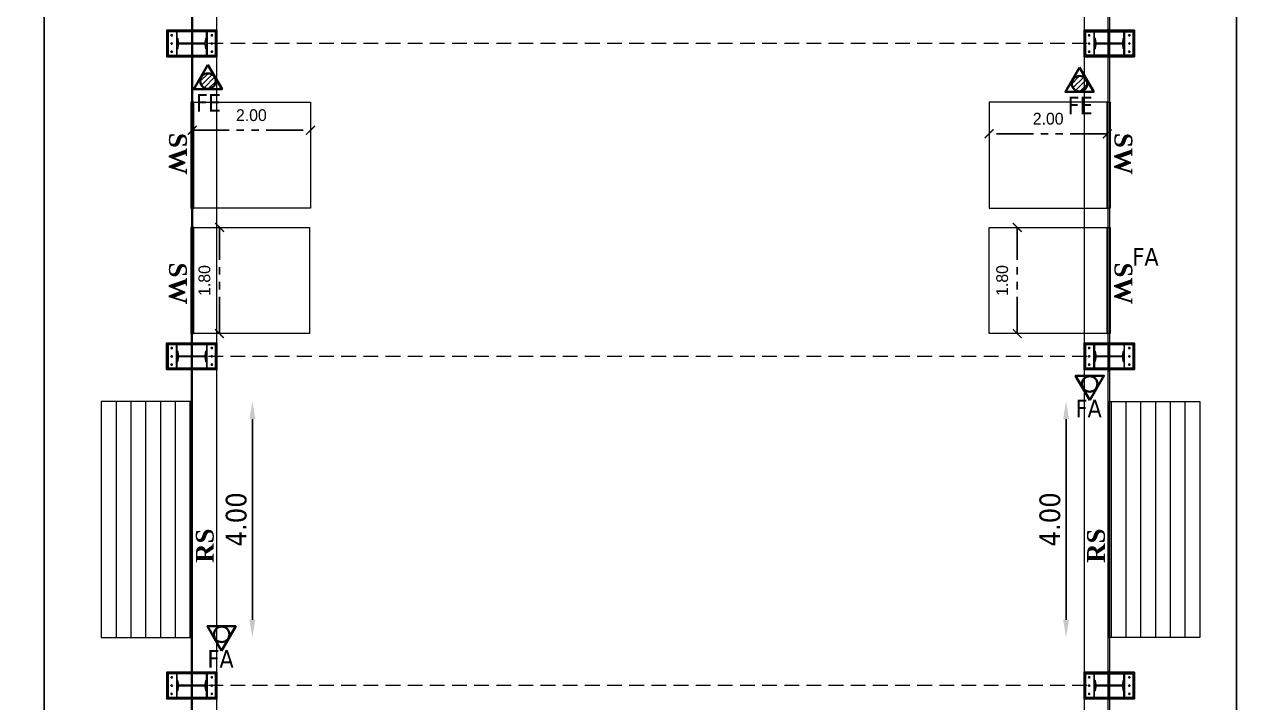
# Model space of a CAD drawing. Header units: metres. Extents: x -44 to 239, y -4 to 219.
# Drawn here: x 83.4 to 104.35, y 113.97 to 125.45 of the extents above; entities that cross this region are included whole.
import ezdxf

# ---------------------------------------------------------------- set-up
doc = ezdxf.new("R2010")
doc.units = ezdxf.units.M
doc.header["$MEASUREMENT"] = 0
for name, pattern in [('001- GROUND FLOOR PLAN$0$HIDDEN', [0.375, 0.25, -0.125]), ('CENTER', [2, 1.25, -0.25, 0.25, -0.25]), ('DASHDOT', [1, 0.5, -0.25, 0, -0.25]), ('PHANTOM2', [1.25, 0.625, -0.125, 0.125, -0.125, 0.125, -0.125])]:
    doc.linetypes.add(name, pattern=pattern)
for name, color, linetype in [('0 @ 1', 7, 'Continuous'), ('BLK_1_FLR_0_BLT_UP_AREA', 49, 'Continuous'), ('BLK_1_FLR_0_CARPET_AREA', 49, 'Continuous'), ('BLK_1_FLR_0_EXIT_WIDTH_DOOR', 232, 'Continuous'), ('BLK_1_FLR_0_EXIT_WIDTH_DOOR @ 1', 232, 'Continuous'), ('BLK_1_FLR_0_ROOM_1', 232, 'Continuous'), ('BOLT', 2, 'Continuous'), ('GRID', 8, 'DASHDOT'), ('S-_BEAM----_E-', 3, 'Continuous'), ('SLAB', 11, 'Continuous'), ('wall', 125, 'Continuous')]:
    doc.layers.add(name, color=color, linetype=linetype)
for name, color, linetype, lineweight in [('BLK_1_FLR_0_ROOM_1_LIGHT_VENTILATION_31', 232, 'Continuous', 0), ('BLK_1_FLR_0_ROOM_1_LIGHT_VENTILATION_32', 232, 'Continuous', 0), ('BLK_1_FLR_0_ROOM_1_LIGHT_VENTILATION_45', 232, 'Continuous', 0), ('BLK_1_FLR_0_ROOM_1_LIGHT_VENTILATION_46', 232, 'Continuous', 0), ('HATCH', 2, 'Continuous', 5), ('Title Block BORDER 1', 1, 'Continuous', 20)]:
    doc.layers.add(name, color=color, linetype=linetype, lineweight=lineweight)
doc.styles.add('CODE', font='tahoma.ttf')
doc.styles.add('grk', font='romantic.ttf')
doc.styles.add('USA TEXT', font='GOTHIC.TTF')
doc.dimstyles.new('1-100-ED', dxfattribs={"dimtxt": 0.2, "dimasz": 0.15, "dimexe": 0.18, "dimexo": 0.0625, "dimgap": 0.15, "dimtad": 1, "dimzin": 0, "dimdsep": 46, "dimtxsty": 'USA TEXT', "dimblk": 'ARCHTICK', "dimcen": 0.1, "dimse1": 1, "dimse2": 1, "dimclrd": 256, "dimclrt": 256, "dimadec": 0, "dimazin": 0, "dimtfac": 1, "dimtofl": 0, "dimtmove": 0, "dimatfit": 3, "dimldrblk": 'ARCHTICK', "dimfxl": 0, "dimtolj": 1, "dimtzin": 0, "dimarcsym": 0})
doc.dimstyles.new('OUTER', dxfattribs={"dimscale": 0, "dimtxt": 0.35, "dimasz": 0.3, "dimexe": 0.18, "dimexo": 0.0625, "dimgap": 0.09, "dimtad": 1, "dimzin": 0, "dimdsep": 46, "dimtxsty": 'CODE', "dimcen": 0.09, "dimse1": 1, "dimse2": 1, "dimclrd": 256, "dimclrt": 1, "dimadec": 0, "dimazin": 0, "dimtfac": 1, "dimtofl": 0, "dimtmove": 2, "dimatfit": 3, "dimfxl": 0, "dimtolj": 1, "dimtzin": 0, "dimarcsym": 0})
pattern_1 = [(45, (-62.833145, 92.219345), (-0.044194174, 0.044194174), [])]
pattern_2 = [(45, (-48.078646, 92.17512), (-0.044194174, 0.044194174), [])]

# ---------------------------------------------------------------- blocks, each defined once
blk = doc.blocks.new('*D1123')
at = {"lineweight": -2, "ltscale": 2}
for p, q in [((83.732, 176.64), (83.732, 148.103)), ((83.732, 103.86), (83.732, 146.271))]:
    blk.add_line(p, q, dxfattribs=at)
at = {"ltscale": 2}
for points in [[(83.649, 176.64), (83.815, 176.64), (83.732, 177.14)], [(83.649, 103.86), (83.815, 103.86), (83.732, 103.36)]]:
    blk.add_solid(points, dxfattribs=at)
at = {"layer": 'Defpoints', "color": 0, "ltscale": 2}
for p in [(86.231, 177.14), (83.732, 103.36), (86.222, 103.36)]:
    blk.add_point(p, dxfattribs=at)
at = {"color": 1, "lineweight": 20, "ltscale": 2, "insert": (83.732, 147.187), "char_height": 0.5, "attachment_point": 5, "rotation": 90, "style": 'CODE'}
blk.add_mtext('\\A1;73.78', dxfattribs=at)
blk = doc.blocks.new('C22')
at = {"layer": 'HATCH'}
h = blk.add_hatch(dxfattribs=at)
h.set_pattern_fill('ANSI31', color=256, scale=0.05, angle=90, style=0)
h.set_pattern_definition([(135, (7543.3576457, -491.894777), (-0.004419417, -0.004419417), [])])
h.paths.add_polyline_path([(7543.849, -489.059), (7543.849, -489.459), (7543.859, -489.459), (7543.859, -489.059)])
h = blk.add_hatch(dxfattribs=at)
h.set_pattern_fill('ANSI31', color=256, scale=0.05, angle=90, style=0)
h.set_pattern_definition([(45, (7544.859917, -491.894777), (0.004419417, -0.004419417), [])])
h.paths.add_polyline_path([(7544.369, -489.059), (7544.369, -489.459), (7544.359, -489.459), (7544.359, -489.059)])
at = {"layer": 'wall'}
h = blk.add_hatch(dxfattribs=at)
h.set_pattern_fill('ANSI31', color=8, scale=0.001)
h.set_pattern_definition([(45, (7566.42643967, -541.30951344), (-8.838834765e-05, 8.838834765e-05), [])])
h.paths.add_polyline_path([(7544.109, -489.484), (7543.769, -489.484), (7543.769, -489.459), (7544.109, -489.459)])
h.paths.add_polyline_path([(7543.769, -489.484), (7543.684, -489.484), (7543.709, -489.459), (7543.769, -489.459)])
h.paths.add_polyline_path([(7544.449, -489.484), (7544.109, -489.484), (7544.109, -489.459), (7544.449, -489.459)])
h.paths.add_polyline_path([(7544.534, -489.484), (7544.449, -489.484), (7544.449, -489.459), (7544.509, -489.459)])
h.paths.add_polyline_path([(7544.534, -489.484), (7544.509, -489.459), (7544.509, -489.259), (7544.534, -489.259)])
h.paths.add_polyline_path([(7544.534, -489.259), (7544.509, -489.259), (7544.509, -489.059), (7544.534, -489.034)])
h.paths.add_polyline_path([(7544.509, -489.059), (7544.109, -489.059), (7544.109, -489.034), (7544.534, -489.034)])
h.paths.add_polyline_path([(7544.109, -489.059), (7543.709, -489.059), (7543.684, -489.034), (7544.109, -489.034)])
h.paths.add_polyline_path([(7543.709, -489.059), (7543.709, -489.134), (7543.684, -489.134), (7543.684, -489.034)])
h.paths.add_polyline_path([(7543.709, -489.259), (7543.684, -489.259), (7543.684, -489.134), (7543.709, -489.134)])
h.paths.add_polyline_path([(7543.709, -489.384), (7543.684, -489.384), (7543.684, -489.259), (7543.709, -489.259)])
h.paths.add_polyline_path([(7543.709, -489.459), (7543.684, -489.484), (7543.684, -489.384), (7543.709, -489.384)])
at = {"color": 4, "ltscale": 0.1}
blk.add_lwpolyline([(7543.684, -489.034), (7544.534, -489.034), (7544.534, -489.484), (7543.684, -489.484)], close=True, dxfattribs=at)
at = {"layer": 'BOLT'}
for centre in [(7543.769, -489.119), (7544.449, -489.119), (7543.769, -489.259), (7544.449, -489.259), (7543.769, -489.399), (7544.449, -489.399)]:
    blk.add_circle(centre, 0.011, dxfattribs=at)
at = {"layer": 'GRID', "linetype": 'CENTER', "ltscale": 10}
blk.add_line((7544.109, -489.502), (7544.109, -489.008), dxfattribs=at)
at = {"layer": 'HATCH'}
for p, q in [((7543.752, -489.119), (7543.785, -489.119)), ((7543.769, -489.102), (7543.769, -489.135)), ((7544.465, -489.119), (7544.432, -489.119)), ((7544.449, -489.102), (7544.449, -489.135)), ((7543.769, -489.242), (7543.769, -489.275)), ((7544.465, -489.259), (7544.432, -489.259)), ((7544.449, -489.242), (7544.449, -489.275)), ((7543.752, -489.399), (7543.785, -489.399)), ((7543.769, -489.415), (7543.769, -489.382)), ((7544.465, -489.399), (7544.432, -489.399)), ((7544.449, -489.415), (7544.449, -489.382))]:
    blk.add_line(p, q, dxfattribs=at)
at = {"layer": 'S-_BEAM----_E-'}
blk.add_lwpolyline([(7543.859, -489.349), (7543.859, -489.169), (7543.863, -489.169, -0.373885), (7543.871, -489.176), (7543.88, -489.239, 0.373885), (7543.897, -489.254), (7544.321, -489.254, 0.373885), (7544.338, -489.239), (7544.347, -489.176, -0.373885), (7544.355, -489.169), (7544.359, -489.169), (7544.359, -489.349), (7544.355, -489.349, -0.373885), (7544.347, -489.341), (7544.338, -489.278, 0.373885), (7544.321, -489.264), (7543.897, -489.264, 0.373885), (7543.88, -489.278), (7543.871, -489.341, -0.373885), (7543.863, -489.349)], format="xyb", close=True, dxfattribs=at)
at = {"layer": 'SLAB', "color": 8}
for p, q in [((7543.709, -489.059), (7543.684, -489.034)), ((7544.509, -489.059), (7544.534, -489.034)), ((7543.709, -489.459), (7543.684, -489.484)), ((7544.509, -489.459), (7544.534, -489.484))]:
    blk.add_line(p, q, dxfattribs=at)
blk.add_lwpolyline([(7544.534, -489.484), (7544.534, -489.034), (7543.684, -489.034), (7543.684, -489.484)], close=True, dxfattribs=at)
at = {"layer": 'Title Block BORDER 1'}
blk.add_lwpolyline([(7544.509, -489.459), (7544.509, -489.059), (7543.709, -489.059), (7543.709, -489.459)], close=True, dxfattribs=at)
for points in [[(7543.849, -489.059), (7543.849, -489.459)], [(7543.859, -489.459), (7543.859, -489.059)], [(7544.359, -489.459), (7544.359, -489.059)], [(7544.369, -489.059), (7544.369, -489.459)]]:
    blk.add_lwpolyline(points, dxfattribs=at)
blk = doc.blocks.new('*D1126')
at = {"lineweight": -2, "ltscale": 2}
blk.add_line((103.918, 160.174), (103.918, 103.859), dxfattribs=at)
at = {"ltscale": 2}
for points in [[(103.835, 160.174), (104.001, 160.174), (103.918, 160.674)], [(103.835, 103.859), (104.001, 103.859), (103.918, 103.359)]]:
    blk.add_solid(points, dxfattribs=at)
at = {"layer": 'Defpoints', "color": 0, "ltscale": 2}
for p in [(102.113, 160.674), (101.094, 103.359), (103.918, 103.359)]:
    blk.add_point(p, dxfattribs=at)
at = {"color": 1, "lineweight": 20, "ltscale": 2, "insert": (103.568, 132.016), "char_height": 0.5, "attachment_point": 5, "rotation": 90, "style": 'CODE'}
blk.add_mtext('\\A1;57.32', dxfattribs=at)
blk = doc.blocks.new('*D1135')
at = {"layer": 'BLK_1_FLR_0_EXIT_WIDTH_DOOR', "lineweight": -2}
blk.add_line((87.257, 118.764), (87.257, 115.364), dxfattribs=at)
at = {"layer": 'BLK_1_FLR_0_EXIT_WIDTH_DOOR'}
for points in [[(87.207, 118.764), (87.307, 118.764), (87.257, 119.064)], [(87.207, 115.364), (87.307, 115.364), (87.257, 115.064)]]:
    blk.add_solid(points, dxfattribs=at)
at = {"layer": 'Defpoints', "color": 0}
for p in [(85.949, 119.064), (85.949, 115.064), (87.257, 115.064)]:
    blk.add_point(p, dxfattribs=at)
at = {"layer": 'BLK_1_FLR_0_EXIT_WIDTH_DOOR', "color": 1, "insert": (86.985, 117.064), "char_height": 0.35, "attachment_point": 5, "rotation": 90, "style": 'CODE'}
blk.add_mtext('\\A1;4.00', dxfattribs=at)
blk = doc.blocks.new('*D1136')
at = {"layer": 'BLK_1_FLR_0_EXIT_WIDTH_DOOR', "lineweight": -2}
blk.add_line((101.031, 118.764), (101.031, 115.364), dxfattribs=at)
at = {"layer": 'BLK_1_FLR_0_EXIT_WIDTH_DOOR'}
for points in [[(100.981, 118.764), (101.081, 118.764), (101.031, 119.064)], [(100.981, 115.364), (101.081, 115.364), (101.031, 115.064)]]:
    blk.add_solid(points, dxfattribs=at)
at = {"layer": 'Defpoints', "color": 0}
for p in [(102.044, 119.064), (101.031, 115.064), (102.044, 115.064)]:
    blk.add_point(p, dxfattribs=at)
at = {"layer": 'BLK_1_FLR_0_EXIT_WIDTH_DOOR', "color": 1, "insert": (100.759, 117.064), "char_height": 0.35, "attachment_point": 5, "rotation": 90, "style": 'CODE'}
blk.add_mtext('\\A1;4.00', dxfattribs=at)
blk = doc.blocks.new('_ArchTick')
at = {"color": 0, "linetype": 'ByBlock', "const_width": 0.15}
blk.add_lwpolyline([(-0.5, -0.5), (0.5, 0.5)], dxfattribs=at)
blk = doc.blocks.new('*D449')
at = {"layer": 'BLK_1_FLR_0_ROOM_1_LIGHT_VENTILATION_45', "linetype": 'PHANTOM2', "lineweight": -2}
blk.add_line((86.701, 120.212), (86.701, 122.012), dxfattribs=at)
at = {"layer": 'Defpoints', "color": 0}
for p in [(86.625, 122.012), (86.701, 122.012), (86.625, 120.212)]:
    blk.add_point(p, dxfattribs=at)
at = {"layer": 'BLK_1_FLR_0_ROOM_1_LIGHT_VENTILATION_45', "lineweight": -2, "xscale": 0.15, "yscale": 0.15, "zscale": 0.15}
for p, rotation in [((86.701, 122.012), 90), ((86.701, 120.212), 270)]:
    blk.add_blockref('_ArchTick', p, dxfattribs=dict(at, rotation=rotation))
at = {"layer": 'BLK_1_FLR_0_ROOM_1_LIGHT_VENTILATION_45', "insert": (86.446, 121.112), "char_height": 0.2, "attachment_point": 5, "rotation": 90, "style": 'USA TEXT'}
blk.add_mtext('\\A1;1.80', dxfattribs=at)
blk = doc.blocks.new('*D400')
at = {"layer": 'BLK_1_FLR_0_ROOM_1_LIGHT_VENTILATION_32', "linetype": 'PHANTOM2', "lineweight": -2}
blk.add_line((100.205, 120.212), (100.205, 122.012), dxfattribs=at)
at = {"layer": 'Defpoints', "color": 0}
for p in [(100.129, 122.012), (100.205, 122.012), (100.129, 120.212)]:
    blk.add_point(p, dxfattribs=at)
at = {"layer": 'BLK_1_FLR_0_ROOM_1_LIGHT_VENTILATION_32', "lineweight": -2, "xscale": 0.15, "yscale": 0.15, "zscale": 0.15}
for p, rotation in [((100.205, 122.012), 90), ((100.205, 120.212), 270)]:
    blk.add_blockref('_ArchTick', p, dxfattribs=dict(at, rotation=rotation))
at = {"layer": 'BLK_1_FLR_0_ROOM_1_LIGHT_VENTILATION_32', "insert": (99.95, 121.112), "char_height": 0.2, "attachment_point": 5, "rotation": 90, "style": 'USA TEXT'}
blk.add_mtext('\\A1;1.80', dxfattribs=at)
blk = doc.blocks.new('*D411')
at = {"layer": 'BLK_1_FLR_0_ROOM_1_LIGHT_VENTILATION_46', "linetype": 'PHANTOM2', "lineweight": -2}
blk.add_line((86.24, 123.657), (88.24, 123.657), dxfattribs=at)
at = {"layer": 'Defpoints', "color": 0}
for p in [(86.24, 123.733), (88.24, 123.733), (88.24, 123.657)]:
    blk.add_point(p, dxfattribs=at)
at = {"layer": 'BLK_1_FLR_0_ROOM_1_LIGHT_VENTILATION_46', "lineweight": -2, "xscale": 0.15, "yscale": 0.15, "zscale": 0.15, "rotation": 180}
blk.add_blockref('_ArchTick', (86.24, 123.657), dxfattribs=at)
at = {"layer": 'BLK_1_FLR_0_ROOM_1_LIGHT_VENTILATION_46', "lineweight": -2, "xscale": 0.15, "yscale": 0.15, "zscale": 0.15}
blk.add_blockref('_ArchTick', (88.24, 123.657), dxfattribs=at)
at = {"layer": 'BLK_1_FLR_0_ROOM_1_LIGHT_VENTILATION_46', "insert": (87.24, 123.912), "char_height": 0.2, "attachment_point": 5, "style": 'USA TEXT'}
blk.add_mtext('\\A1;2.00', dxfattribs=at)
blk = doc.blocks.new('*D422')
at = {"layer": 'BLK_1_FLR_0_ROOM_1_LIGHT_VENTILATION_31', "linetype": 'PHANTOM2', "lineweight": -2}
blk.add_line((101.728, 123.597), (99.728, 123.597), dxfattribs=at)
at = {"layer": 'Defpoints', "color": 0}
for p in [(99.728, 123.933), (101.728, 123.933), (99.728, 123.597)]:
    blk.add_point(p, dxfattribs=at)
at = {"layer": 'BLK_1_FLR_0_ROOM_1_LIGHT_VENTILATION_31', "lineweight": -2, "xscale": 0.15, "yscale": 0.15, "zscale": 0.15, "rotation": 180}
blk.add_blockref('_ArchTick', (99.728, 123.597), dxfattribs=at)
at = {"layer": 'BLK_1_FLR_0_ROOM_1_LIGHT_VENTILATION_31', "lineweight": -2, "xscale": 0.15, "yscale": 0.15, "zscale": 0.15}
blk.add_blockref('_ArchTick', (101.728, 123.597), dxfattribs=at)
at = {"layer": 'BLK_1_FLR_0_ROOM_1_LIGHT_VENTILATION_31', "insert": (100.728, 123.852), "char_height": 0.2, "attachment_point": 5, "style": 'USA TEXT'}
blk.add_mtext('\\A1;2.00', dxfattribs=at)

msp = doc.modelspace()

# ---------------------------------------------------------------- hatches: boundary and pattern name
at = {"lineweight": 25}
h = msp.add_hatch(dxfattribs=at)
h.set_pattern_fill('ANSI31', color=256, scale=0.5)
h.set_pattern_definition(pattern_1)
h.paths.add_polyline_path([(86.37349, 124.48986, 1), (86.63577, 124.48986, 1)])
h = msp.add_hatch(dxfattribs=at)
h.set_pattern_fill('ANSI31', color=256, scale=0.5)
h.set_pattern_definition(pattern_1)
h.paths.add_polyline_path([(86.37349, 124.48986, 1), (86.63577, 124.48986, 1)])
h = msp.add_hatch(dxfattribs=at)
h.set_pattern_fill('ANSI31', color=256, scale=0.5)
h.set_pattern_definition(pattern_2)
h.paths.add_polyline_path([(101.12799, 124.44563, 1), (101.39027, 124.44563, 1)])
h = msp.add_hatch(dxfattribs=at)
h.set_pattern_fill('ANSI31', color=256, scale=0.5)
h.set_pattern_definition(pattern_2)
h.paths.add_polyline_path([(101.12799, 124.44563, 1), (101.39027, 124.44563, 1)])

# ---------------------------------------------------------------- linework, layer by layer
at = {"color": 1, "linetype": '001- GROUND FLOOR PLAN$0$HIDDEN', "lineweight": 20}
for p, q in [((101.76185, 125.12736), (86.14589, 125.12721)), ((101.76179, 119.82618), (86.14583, 119.82603)), ((101.76185, 114.24827), (86.14589, 114.24812))]:
    msp.add_line(p, q, dxfattribs=at)
at = {"lineweight": 20}
for p, q in [((84.94918, 119.06397), (84.94918, 115.06397)), ((85.19918, 119.06397), (85.19918, 115.06397)), ((85.44918, 119.06397), (85.44918, 115.06397)), ((85.69918, 119.06397), (85.69918, 115.06397)), ((85.94918, 119.06397), (85.94918, 115.06397)), ((86.23353, 118.98998), (86.23353, 115.13998)), ((101.75922, 118.98998), (101.75922, 115.13998)), ((102.04357, 119.06397), (102.04357, 115.06397)), ((102.29357, 119.06397), (102.29357, 115.06397)), ((102.54357, 119.06397), (102.54357, 115.06397)), ((102.79357, 119.06397), (102.79357, 115.06397)), ((103.04357, 119.06397), (103.04357, 115.06397))]:
    msp.add_line(p, q, dxfattribs=at)
at = {"lineweight": 35}
for points in [[(86.50463, 124.76669), (86.26488, 124.35144), (86.74438, 124.35144)], [(86.50463, 124.76669), (86.26488, 124.35144), (86.74438, 124.35144)], [(101.25913, 124.72247), (101.01938, 124.30721), (101.49888, 124.30721)], [(101.25913, 124.72247), (101.01938, 124.30721), (101.49888, 124.30721)], [(101.43139, 119.08246), (101.67113, 119.49771), (101.19164, 119.49771)], [(101.43139, 119.08246), (101.67113, 119.49771), (101.19164, 119.49771)], [(86.73702, 114.83861), (86.97677, 115.25386), (86.49727, 115.25386)], [(86.73702, 114.83861), (86.97677, 115.25386), (86.49727, 115.25386)]]:
    msp.add_lwpolyline(points, close=True, dxfattribs=at)
at = {"lineweight": 20, "ltscale": 2}
for points in [[(86.26488, 122.33454), (86.26488, 124.13454), (86.21488, 124.13454), (86.21488, 122.33454)], [(101.72787, 122.33454), (101.72787, 124.13454), (101.77787, 124.13454), (101.77787, 122.33454)], [(86.26488, 120.21172), (86.26488, 122.01172), (86.21488, 122.01172), (86.21488, 120.21172)], [(101.72787, 120.21172), (101.72787, 122.01172), (101.77787, 122.01172), (101.77787, 120.21172)], [(86.24432, 119.06397), (86.19918, 119.06397), (86.19918, 115.06397), (86.24432, 115.06397)], [(101.74843, 119.06397), (101.79357, 119.06397), (101.79357, 115.06397), (101.74843, 115.06397)]]:
    msp.add_lwpolyline(points, close=True, dxfattribs=at)
at = {"lineweight": 20}
for points in [[(86.19918, 119.06397), (84.69918, 119.06397), (84.69918, 115.06397), (86.21365, 115.06397)], [(101.79357, 119.06397), (103.29357, 119.06397), (103.29357, 115.06397), (101.7791, 115.06397)]]:
    msp.add_lwpolyline(points, dxfattribs=at)
at = {"lineweight": 35}
for centre in [(86.50463, 124.48986), (86.50463, 124.48986), (101.25913, 124.44563), (101.25913, 124.44563), (101.43139, 119.35929), (101.43139, 119.35929), (86.73702, 115.11544), (86.73702, 115.11544)]:
    msp.add_circle(centre, 0.13114, dxfattribs=at)
at = {"layer": 'BLK_1_FLR_0_BLT_UP_AREA', "color": 49, "lineweight": 20}
msp.add_lwpolyline([(121.90096, 160.67422), (121.90096, 177.14034), (86.23096, 177.14025), (86.22179, 103.36025), (101.77096, 103.35854), (101.77102, 160.67422)], close=True, dxfattribs=at)
at = {"layer": 'BLK_1_FLR_0_CARPET_AREA', "color": 49, "lineweight": 20}
msp.add_lwpolyline([(121.47557, 161.09863), (121.47557, 176.71397), (86.6563, 176.71388), (86.64724, 103.78461), (101.34557, 103.783), (101.34563, 161.09863)], close=True, dxfattribs=at)
at = {"layer": 'BLK_1_FLR_0_ROOM_1', "lineweight": 20}
msp.add_lwpolyline([(121.87837, 160.69416), (121.8784, 177.10634), (86.24887, 177.10631), (86.23978, 103.38359), (101.74399, 103.38192), (101.74405, 160.69416)], close=True, dxfattribs=at)
at = {"layer": 'BLK_1_FLR_0_ROOM_1_LIGHT_VENTILATION_31', "color": 2}
msp.add_lwpolyline([(99.72787, 124.13454), (99.72787, 122.33454), (101.72787, 122.33454), (101.72787, 124.13454)], close=True, dxfattribs=at)
at = {"layer": 'BLK_1_FLR_0_ROOM_1_LIGHT_VENTILATION_32', "color": 2}
msp.add_lwpolyline([(99.72787, 122.01172), (101.72787, 122.01172), (101.72787, 120.21172), (99.72787, 120.21172)], close=True, dxfattribs=at)
at = {"layer": 'BLK_1_FLR_0_ROOM_1_LIGHT_VENTILATION_45', "color": 2}
msp.add_lwpolyline([(86.22411, 122.01172), (88.22411, 122.01172), (88.22411, 120.21172), (86.22411, 120.21172)], close=True, dxfattribs=at)
at = {"layer": 'BLK_1_FLR_0_ROOM_1_LIGHT_VENTILATION_46', "color": 2}
msp.add_lwpolyline([(88.23988, 124.13454), (88.23988, 122.33454), (86.23988, 122.33454), (86.23988, 124.13454)], close=True, dxfattribs=at)

# ---------------------------------------------------------------- block references
at = {"lineweight": 20}
for p in [(-7457.87788, 614.38601), (-7457.87788, 603.50692)]:
    msp.add_blockref('C22', p, dxfattribs=at)
at = {"lineweight": 20, "xscale": -1}
for p in [(7645.87063, 614.38601), (7645.87063, 603.50692)]:
    msp.add_blockref('C22', p, dxfattribs=at)
at = {"lineweight": 20, "rotation": 180}
msp.add_blockref('C22', (7630.33974, -369.43247), dxfattribs=at)
at = {"lineweight": 20, "xscale": -1, "rotation": 180}
msp.add_blockref('C22', (-7442.34699, -369.43247), dxfattribs=at)

# ---------------------------------------------------------------- texts
at = {"lineweight": 35, "style": 'CODE'}
for s, p in [('FE', (86.30033, 123.97065)), ('FE', (86.30033, 123.97065)), ('FE', (101.05483, 123.92642)), ('FE', (101.05483, 123.92642)), ('FA', (101.19052, 118.79287)), ('FA', (86.49615, 114.54902))]:
    msp.add_text(s, height=0.3, dxfattribs=at).set_placement(p)
at = {"lineweight": 30, "style": 'CODE'}
msp.add_text('FA', height=0.3, dxfattribs=at).set_placement((102.1533, 121.36394))
at = {"lineweight": 20, "char_height": 0.3014505, "attachment_point": 5, "style": 'grk'}
for s, insert, rotation in [('\\A1;{\\fTimes New Roman|b1|i0|c0|p18;SW}', (85.99397, 123.25826), 270), ('\\A1;{\\fTimes New Roman|b1|i0|c0|p18;SW}', (101.99878, 123.25826), 270), ('\\A1;{\\fTimes New Roman|b1|i0|c0|p18;SW}', (85.99397, 121.06176), 270), ('\\A1;{\\fTimes New Roman|b1|i0|c0|p18;SW}', (101.99878, 121.06176), 270), ('\\A1;{\\fTimes New Roman|b1|i0|c0|p18;RS}', (86.45328, 116.61848), 90), ('\\A1;{\\fTimes New Roman|b1|i0|c0|p18;RS}', (101.53947, 116.61848), 90)]:
    msp.add_mtext(s, dxfattribs=dict(at, insert=insert, rotation=rotation))

# ---------------------------------------------------------------- dimensions: what is measured, and where the dimension line sits
at = {"layer": '0 @ 1', "color": 7, "lineweight": 20, "ltscale": 2}
dim = msp.add_linear_dim(base=(83.73186, 103.36025), p1=(86.23096, 177.14025), p2=(86.22179, 103.36025), angle=90, dimstyle='OUTER', override={"dimscale": 1, "dimtxt": 0.5, "dimasz": 0.5, "dimtad": 3, "dimtix": 0, "dimtofl": 0, "dimtmove": 2, "dimatfit": 3}, dxfattribs=at)
dim.commit()
dim.dimension.update_dxf_attribs({"geometry": '*D1123', "text_midpoint": (83.73186, 147.18725), "dimtype": 128})
dim = msp.add_linear_dim(base=(103.91811, 103.35861), p1=(102.1128, 160.67422), p2=(101.09367, 103.35861), angle=90, dimstyle='OUTER', override={"dimscale": 1, "dimtxt": 0.5, "dimasz": 0.5, "dimtad": 3, "dimtix": 0, "dimtofl": 0, "dimtmove": 2, "dimatfit": 3}, dxfattribs=at)
dim.commit()
dim.dimension.update_dxf_attribs({"geometry": '*D1126', "text_midpoint": (103.5677, 132.01642)})
at = {"layer": 'BLK_1_FLR_0_EXIT_WIDTH_DOOR @ 1'}
for base, p1, p2, picture, middle in [((87.25706, 115.06397), (85.94918, 119.06397), (85.94918, 115.06397), '*D1135', (86.98489, 117.06397)), ((101.0314, 115.06397), (102.04357, 119.06397), (102.04357, 115.06397), '*D1136', (100.75923, 117.06397))]:
    dim = msp.add_linear_dim(base=base, p1=p1, p2=p2, angle=90, dimstyle='OUTER', override={"dimscale": 1, "dimtix": 0, "dimtofl": 0, "dimtmove": 2, "dimatfit": 3}, dxfattribs=at)
    dim.commit()
    dim.dimension.update_dxf_attribs({"geometry": picture, "text_midpoint": middle})
at = {"layer": 'BLK_1_FLR_0_ROOM_1_LIGHT_VENTILATION_31', "color": 232}
dim = msp.add_linear_dim(base=(99.72787, 123.59664), p1=(101.72787, 123.93335), p2=(99.72787, 123.93335), dimstyle='1-100-ED', override={"dimfxl": 75, "dimarcsym": 2}, dxfattribs=at)
dim.commit()
dim.dimension.update_dxf_attribs({"geometry": '*D422', "text_midpoint": (100.72787, 123.59664), "dimtype": 160})
at = {"layer": 'BLK_1_FLR_0_ROOM_1_LIGHT_VENTILATION_32', "color": 232}
dim = msp.add_linear_dim(base=(100.20524, 122.01172), p1=(100.12906, 120.21172), p2=(100.12906, 122.01172), angle=270, dimstyle='1-100-ED', override={"dimfxl": 75, "dimarcsym": 2}, dxfattribs=at)
dim.commit()
dim.dimension.update_dxf_attribs({"geometry": '*D400', "text_midpoint": (99.95021, 121.11172)})
at = {"layer": 'BLK_1_FLR_0_ROOM_1_LIGHT_VENTILATION_45', "color": 232}
dim = msp.add_linear_dim(base=(86.70149, 122.01172), p1=(86.6253, 120.21172), p2=(86.6253, 122.01172), angle=270, dimstyle='1-100-ED', override={"dimfxl": 75, "dimarcsym": 2}, dxfattribs=at)
dim.commit()
dim.dimension.update_dxf_attribs({"geometry": '*D449', "text_midpoint": (86.44646, 121.11172)})
at = {"layer": 'BLK_1_FLR_0_ROOM_1_LIGHT_VENTILATION_46', "color": 232}
dim = msp.add_linear_dim(base=(88.23988, 123.65716), p1=(86.23988, 123.73335), p2=(88.23988, 123.73335), angle=180, dimstyle='1-100-ED', override={"dimfxl": 75, "dimarcsym": 2}, dxfattribs=at)
dim.commit()
dim.dimension.update_dxf_attribs({"geometry": '*D411', "text_midpoint": (87.23988, 123.91219)})

doc.saveas('drawing.dxf')
